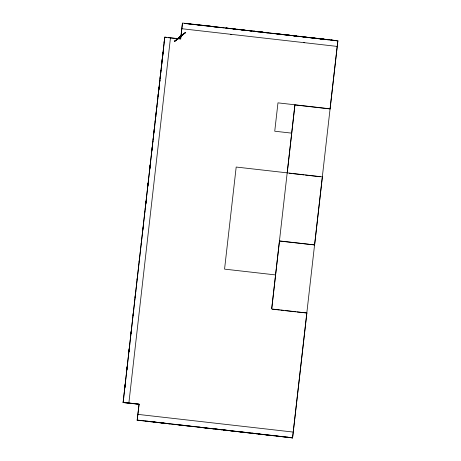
<?xml version="1.0" encoding="UTF-8"?>
<svg xmlns="http://www.w3.org/2000/svg" width="461" height="461" viewBox="0 0 461 461"><rect width="100%" height="100%" fill="white"/><g stroke="black" fill="none" stroke-linecap="round" stroke-linejoin="round"><path stroke-width="0.69" d="M152.205 147.785L152.182 147.336M148.534 180.026L148.586 179.583M153.432 137.021L153.49 136.525M162.802 54.784L162.635 56.254L162.745 55.28M154.377 128.746L154.337 129.109L154.591 126.85M158.336 93.981L158.302 94.263M162.958 53.424L162.987 53.176M162.906 53.845L163.027 52.785M125.087 385.287L125.167 384.589M127.144 367.267L127.294 366.414L126.879 369.578M129.184 349.334L129.264 348.631M124.827 387.58L125.144 384.63M128.924 351.622L129.241 348.672M130.964 333.701L131.287 330.75M133.166 314.414L133.338 312.714M135.206 296.463L135.401 294.752M137.361 277.534L137.441 276.831M124.902 387.436L125.046 386.162M126.954 369.434L127.213 367.129M128.999 351.478L129.259 349.19M131.039 333.557L131.299 331.269M133.016 315.699L133.35 313.25M135.061 297.743L135.378 294.792M137.101 279.821L137.424 276.871M139.153 261.819L139.476 258.834M141.199 243.863L141.521 240.913M145.209 208.643L146.056 201.186M147.762 186.244L148.102 183.253M149.813 168.242L150.079 165.931M151.859 150.286L152.003 149.012M153.899 132.365L154.043 131.091M141.273 243.725L141.418 242.446M142.806 230.252L143.048 227.653M144.316 216.993L144.558 214.382M145.826 203.768L146.039 201.215M147.837 186.106L148.085 183.294M148.396 181.254L148.281 182.279M149.888 168.104L150.136 165.257M152.274 147.203L151.934 150.148L151.986 149.698M153.208 139.038L153.161 139.406L153.311 138.087M153.974 132.226L154.239 129.38M154.654 126.302L154.602 126.781L154.752 125.455M155.155 121.917L155.305 120.609L155.248 121.105M155.317 120.523L155.57 118.287L155.472 119.117M155.876 115.578L155.726 116.892L155.772 116.529M155.951 114.363L156.365 111.205L156.285 111.914M157.645 100.008L157.391 102.267L157.489 101.432M157.806 98.619L157.662 99.887L157.714 99.467M157.996 96.412L158.256 94.125M158.371 93.681L158.624 91.451L158.526 92.281M158.982 88.31L158.791 89.976M159.143 86.87L159.039 87.792M159.5 83.764L159.633 82.582L159.546 83.343M159.65 82.467L159.898 80.26L159.806 81.067M160.036 78.491L160.295 76.203M162.088 60.489L162.353 58.178M164.133 42.533L164.393 40.245M150.712 160.901L149.433 172.091M154.233 129.939L154.222 129.414M158.215 94.995L158.319 93.456M160.255 77.073L160.359 75.535M162.307 59.06L162.502 57.325M164.208 42.389L164.542 39.404L164.468 40.101M162.543 57.026L161.742 64.067M158.596 91.151L158.676 90.448M160.716 72.515L160.71 73.092M162.687 55.199L162.773 54.49M150.413 162.952L150.493 162.249M152.458 145.031L152.654 143.313M154.7 125.369L154.568 126.971M156.55 109.073L156.896 106.076M158.936 88.155L158.578 91.186M160.365 76.186L160.981 70.199M163.033 52.197L162.698 55.7M128.803 403.15L123.104 402.551L164.738 37.266M123.104 402.551L164.813 37.122L180.689 38.931L182.498 23.05L337.896 40.752L330.07 108.946L294.907 104.941L287.232 172.846M123.802 397.1L123.387 400.24L123.536 399.399M125.697 380.434L125.427 382.319L125.582 381.46M127.478 364.288L127.749 362.427M129.795 344.505L129.593 346.223M131.719 327.587L131.541 328.48M133.771 309.562L133.598 310.443M135.811 291.64L135.638 292.522M170.484 37.767L128.873 403.006L139.084 404.17L137.176 420.236L142.599 420.657M137.176 420.236L139.084 404.17L123.208 402.355M180.614 39.076L182.406 23.223M271.731 308.403L279.475 240.913L314.633 244.924L322.389 176.868L236.188 167.043L224.559 269.126L275.603 274.929M281.469 436.63L292.568 437.95L337.175 46.567M337.227 45.91L337.896 40.752M292.568 437.95L306.882 312.979L271.719 308.974L294.907 104.941M161.546 65.767L161.661 64.788M152.896 141.7L152.954 141.239M158.797 89.941L158.855 89.463M159.051 87.711L159.085 87.406M161.269 68.216L161.782 63.733M152.654 143.826L152.695 143.492M144.91 211.795L144.817 212.112M143.394 225.066L143.308 225.383M164.813 37.122L166.847 37.537M190.975 24.168L184.694 23.453L188.128 23.695M193.77 24.485L190.474 23.966M203.122 25.401L195.066 24.468M205.11 25.776L201.82 25.257M219.609 27.435L213.161 26.548M218.698 27.372L223.844 27.746M230.609 28.732L226.242 28.04L226.697 28.081M245.54 30.23L237.006 29.25L238.902 29.469M264.049 32.495L261.254 32.172L261.934 32.109M268.054 32.794L259.555 31.815L261.41 32.034M270.33 33.209L267.04 32.685M272.601 33.469L274.001 33.48M281.671 34.5L281.135 34.298M283.941 34.759L285.342 34.771M293.017 35.791L292.476 35.589M293.559 35.906L295.628 35.935M298.134 36.223L304.894 36.984M302.808 36.759L308.305 37.583M329.5 39.796L322.158 38.96M291.755 133.148L274.739 131.212L277.971 102.855L330.139 108.813M146.996 421.158L156.78 422.276M173.78 424.356L179.807 424.904L175.347 424.391M191.079 426.327L187.788 425.808M193.349 426.586L194.749 426.598M202.425 427.618L199.129 427.099M204.69 427.877L206.09 427.894M314.633 244.924L279.401 241.057M223.556 429.883L232.125 430.856M306.882 312.979L296.965 311.993M251.839 433.254L256.368 433.628L251.913 433.11M258.644 433.87L256.276 433.807M267.645 435.046L264.349 434.527M269.91 435.305L271.31 435.322M278.986 436.342L275.695 435.818M281.256 436.602L282.656 436.613M290.297 437.691L287.036 437.109M175.508 40.556L174.731 41.081L181.991 35.393L178.712 38.009M178.574 38.061L180.153 36.897M180.072 36.84L179.024 37.744M181.559 35.67L180.182 36.747L181.974 35.364L181.686 35.612M181.64 35.699L181.329 35.958L181.646 35.693M178.367 38.269L185.512 32.639L184.734 33.163M181.156 35.808L178.315 38.061M181.784 35.388L181.058 35.981L181.893 35.359M178.563 38.246L179.289 37.652L174.489 41.375M174.506 41.404L178.125 38.517L176.569 39.606L177.606 38.632M174.782 41.213L177.779 38.868M182.032 35.578L177.923 38.833M181.795 35.301L185.737 32.316L182.118 35.203L183.674 34.114L182.637 35.082M178.661 37.992L178.96 37.842M178.626 38.079L183.662 33.941M179.047 37.773L178.724 37.929M235.15 29.037L234.689 28.991M232.897 28.784L232.125 28.697M196.104 24.612L197.435 24.761M258.638 433.882L259.969 434.032M196.403 24.623L197.187 24.715M232.966 28.813L233.86 28.91M295.282 36.062L296.175 36.16M322.971 39.041L322.487 38.989L323.622 39.116M323.639 39.289L324.532 39.387M139.464 420.455L141.314 420.663M153.646 422.074L155.49 422.276M167.821 423.688L169.665 423.895M216.03 429.179L221.989 429.848M230.206 430.793L236.165 431.467M244.388 432.412L250.346 433.081M284.604 34.679L284.973 34.713L274.151 33.48L276.439 33.734M295.76 35.946L296.118 35.987L286.402 34.88M194.496 24.404L194.006 24.352L196.259 24.612L195.741 24.554M204.327 25.534L211.518 26.352M184.682 23.471L187.235 23.753M250.116 30.743L249.695 30.697L250.94 30.835M255.319 31.342L255.809 31.394L254.466 31.244M276.957 33.797L276.479 33.745L277.776 33.889M233.157 28.98L234.741 29.158M247.966 30.668L244.797 30.334L248.992 30.633M293.369 35.676L293.795 35.722L292.626 35.589M261.249 32.195L263.796 32.477M308.196 37.37L315.387 38.182M181.997 425.313L187.783 425.958M258.558 434.032L274.445 435.824M193.096 24.254L198.939 24.917M208.055 25.972L215.518 26.813M233.727 28.882L234.816 29.02M239.685 29.55L239.322 29.51L240.285 29.625M188.532 23.903L190.474 24.116M255.861 31.406L258.131 31.659L253.976 31.181M262.655 32.189L261.836 32.074L262.793 32.189M281.308 34.304L282.651 34.448L282.172 34.391M282.702 34.466L284.143 34.627M287.578 35.007L286.437 34.88L289.491 35.226M293.916 35.739L297.201 36.125M321.911 38.914L320.159 38.724L321.438 38.891M265.098 32.622L267.034 32.84M310.426 37.635L311.377 37.739M321.438 38.862L320.712 38.782L321.628 38.891M325.552 39.352L321.916 39.139L325.045 39.439M169.74 423.751L161.171 422.772M183.403 425.307L179.709 425.082M217.949 429.243L210.475 428.39M246.307 432.476L237.732 431.496M226.259 28.017L228.8 28.323M231.48 28.628L236.026 29.152M255.146 31.308L247.315 30.426L251.487 30.904M277.332 33.855L281.982 34.368M289.393 35.226L293.017 35.624M304.796 36.966L306.986 37.214M312.673 37.86L319.387 38.643M192.318 24.329L207.588 26.064M208.775 26.196L211.564 26.513M212.965 26.675L215.754 26.992M216.44 27.101L218.721 27.332M220.56 27.545L223.625 27.89M224.674 28.012L227.826 28.369M229.232 28.524L231.768 28.813M232.897 28.945L244.111 30.219M248.917 30.772L251.983 31.118M253.383 31.279L260.125 32.045M265.444 32.65L268.267 32.979M270.111 33.186L276.537 33.918M277.136 33.987L280.276 34.339M281.417 34.477L288.131 35.238M289.525 35.393L292.32 35.71M293.565 35.889L304.393 37.087M305.793 37.249L308.899 37.6M316.914 38.517L309.464 37.664L312.518 38.015M317.871 38.626L320.672 38.943M326.446 39.6L329.096 39.905M329.949 39.998L332.75 40.32M334.15 40.476L336.686 40.764M326.699 39.634L328.099 39.79M336.663 40.816L331.165 39.992M181.853 28.726L337.25 46.423M230.408 34.408L231.825 34.569M168.259 37.716L175.168 38.459M176.528 38.609L179.254 38.92M289.266 173.238L292.078 173.561M293.484 173.722L304.035 174.921M305.441 175.082L308.253 175.405M309.659 175.56L320.205 176.765M272.353 309.193L279.383 309.994M280.789 310.155L283.607 310.472M285.013 310.633L295.559 311.838M123.116 402.534L139.009 404.314M137.92 414.376L293.317 432.078M137.274 420.046L292.672 437.748M137.199 420.19L292.597 437.892M145.422 421.129L151.375 421.815M159.604 422.743L165.551 423.428M197.884 427.105L213.754 428.932M322.274 38.966L316.079 38.263M240.423 29.654L244.877 30.172M254.599 31.267L259.053 31.786M289.808 35.439L291.767 35.664M318.315 38.678L320.481 38.926M226.172 28.179L227.573 28.34M241.748 29.953L243.915 30.207M254.53 31.411L255.93 31.573M257.14 31.711L258.984 31.924M285.382 34.927L288.523 35.29M302.733 36.903L304.133 37.064M331.09 40.13L332.49 40.291M208.821 26.208L210.665 26.421M213.247 26.715L215.206 26.945M228.789 28.478L230.627 28.697M303.563 42.591L304.773 42.735M223.481 430.021L227.936 430.534M237.663 431.634L242.117 432.153M289.214 35.203L288.586 35.128M334.657 40.545L335.545 40.649M306.3 37.312L307.187 37.416M212.21 26.433L213.126 26.536"/></g></svg>
